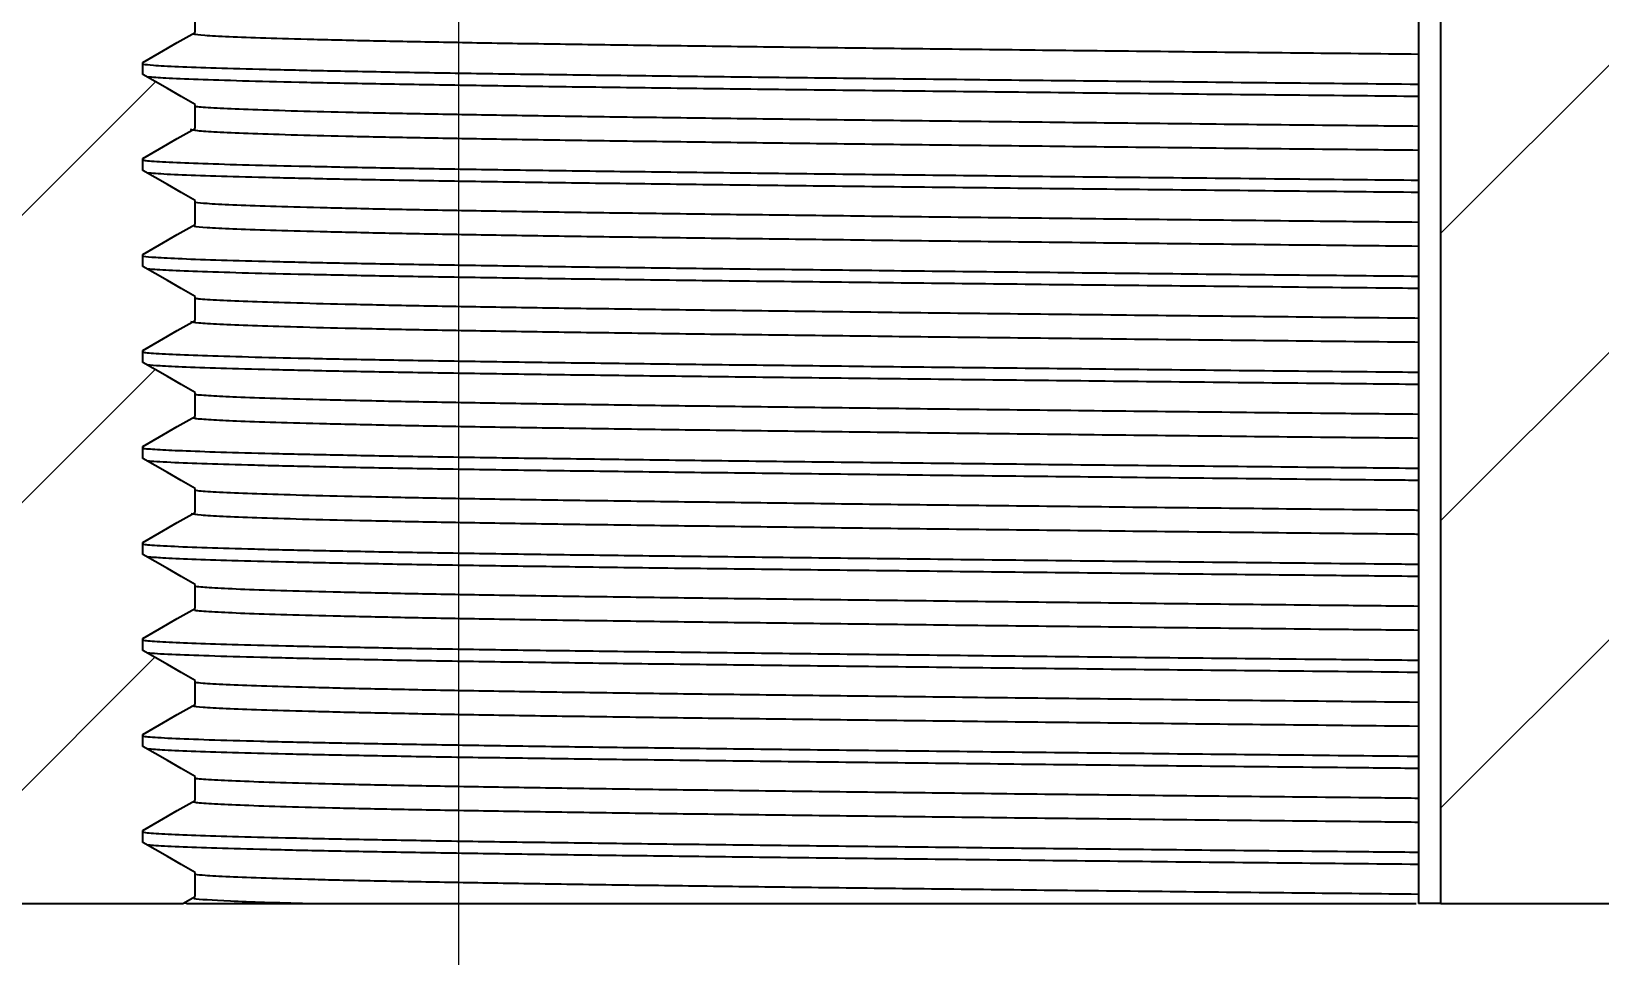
# Model space of a CAD drawing. Header units: millimetres. Extents: x 15 to 415, y 5 to 292.
# Drawn here: x 223.58 to 248.09, y 135.53 to 149.98 of the extents above; entities that cross this region are included whole.
import ezdxf

# ---------------------------------------------------------------- set-up
doc = ezdxf.new("R2010")
doc.units = ezdxf.units.MM
doc.styles.add('SLDTEXTSTYLE0', font='TXT', dxfattribs={"width": 0.75})
doc.dimstyles.new('SLDDIMSTYLE0', dxfattribs={"dimtxt": 3.5, "dimasz": 3.556, "dimexe": 0, "dimexo": 0.0625, "dimgap": 0.875, "dimtad": 1, "dimrnd": 1e-09, "dimzin": 12, "dimdsep": 46, "dimtxsty": 'SLDTEXTSTYLE0', "dimblk1": 'CLOSED', "dimblk2": 'CLOSED', "dimsah": 1, "dimcen": 0.09, "dimadec": 0, "dimazin": 3, "dimtfac": 1, "dimtmove": 0, "dimatfit": 0, "dimldrblk": 'CLOSED', "dimfxl": 0, "dimfrac": 2, "dimtolj": 1, "dimtzin": 12, "dimarcsym": 0})
doc.dimstyles.new('SLDDIMSTYLE2', dxfattribs={"dimtxt": 3.5, "dimasz": 3.556, "dimexe": 0, "dimexo": 0.0625, "dimgap": 0.875, "dimtad": 1, "dimrnd": 1e-09, "dimzin": 12, "dimdsep": 46, "dimtxsty": 'SLDTEXTSTYLE0', "dimblk1": 'CLOSED', "dimblk2": 'CLOSED', "dimsah": 1, "dimcen": 0.09, "dimadec": 0, "dimazin": 3, "dimtfac": 1, "dimtofl": 0, "dimtmove": 0, "dimatfit": 3, "dimldrblk": 'CLOSED', "dimfxl": 0, "dimfrac": 2, "dimtolj": 1, "dimtzin": 12, "dimarcsym": 0})

# ---------------------------------------------------------------- blocks, each defined once
blk = doc.blocks.new('_Closed')
at = {"color": 0, "linetype": 'ByBlock', "lineweight": -2}
for p, q in [((-1, 0.166667), (0, 0)), ((-1, 0.166667), (-1, -0.166667)), ((0, 0), (-1, -0.166667)), ((0, 0), (-1, 0))]:
    blk.add_line(p, q, dxfattribs=at)
blk = doc.blocks.new('_D_18')
at = {"color": 7, "linetype": 'Continuous', "lineweight": 18}
for p, q in [((225.115, 156.35), (207.128, 156.35)), ((208.128, 156.35), (208.128, 136.35)), ((244.257, 136.35), (207.128, 136.35))]:
    blk.add_line(p, q, dxfattribs=at)
at = {"color": 7, "linetype": 'Continuous', "lineweight": 18, "xscale": 3.556, "yscale": 3.556}
for p, rotation in [((208.128, 156.35, 16.291), 90.0000000000004), ((208.128, 136.35, 16.291), 270.0000000000004)]:
    blk.add_blockref('_Closed', p, dxfattribs=dict(at, rotation=rotation))
at = {"color": 7, "linetype": 'Continuous', "lineweight": 18, "insert": (203.616, 143.973), "char_height": 3.5, "attachment_point": 1, "rotation": 90, "style": 'SLDTEXTSTYLE0'}
blk.add_mtext('20', dxfattribs=at)
blk = doc.blocks.new('_D_20')
at = {"color": 7, "linetype": 'Continuous', "lineweight": 18}
for p, q in [((245.257, 135.35), (245.257, 129.257)), ((255.257, 135.35), (255.257, 129.257)), ((245.257, 130.257), (238.907, 130.257)), ((255.257, 130.257), (245.257, 130.257)), ((255.257, 130.257), (261.607, 130.257))]:
    blk.add_line(p, q, dxfattribs=at)
at = {"color": 7, "linetype": 'Continuous', "lineweight": 18, "xscale": 3.556, "yscale": 3.556}
blk.add_blockref('_Closed', (245.257, 130.257, 16.291), dxfattribs=at)
at = {"color": 7, "linetype": 'Continuous', "lineweight": 18, "xscale": 3.556, "yscale": 3.556, "rotation": 180.0000000000004}
blk.add_blockref('_Closed', (255.257, 130.257, 16.291), dxfattribs=at)
at = {"color": 7, "linetype": 'Continuous', "lineweight": 18, "char_height": 3.5, "attachment_point": 1, "style": 'SLDTEXTSTYLE0'}
for s, insert in [('%%c', (242.208, 134.768)), ('10', (247.486, 134.822))]:
    blk.add_mtext(s, dxfattribs=dict(at, insert=insert))
blk = doc.blocks.new('_D_21')
at = {"color": 7, "linetype": 'Continuous', "lineweight": 18}
for p, q in [((230.257, 163.85), (230.257, 118.971)), ((270.257, 163.85), (270.257, 118.971)), ((270.257, 119.971), (230.257, 119.971))]:
    blk.add_line(p, q, dxfattribs=at)
at = {"color": 7, "linetype": 'Continuous', "lineweight": 18, "xscale": 3.556, "yscale": 3.556, "rotation": 180.0000000000004}
blk.add_blockref('_Closed', (230.257, 119.971, 16.291), dxfattribs=at)
at = {"color": 7, "linetype": 'Continuous', "lineweight": 18, "xscale": 3.556, "yscale": 3.556}
blk.add_blockref('_Closed', (270.257, 119.971, 16.291), dxfattribs=at)
at = {"color": 7, "linetype": 'Continuous', "lineweight": 18, "char_height": 3.5, "attachment_point": 1, "style": 'SLDTEXTSTYLE0'}
for s, insert in [('%%c', (245.032, 124.482)), ('40', (250.31, 124.536))]:
    blk.add_mtext(s, dxfattribs=dict(at, insert=insert))
blk = doc.blocks.new('_D_23')
at = {"color": 7, "linetype": 'Continuous', "lineweight": 18}
for p, q in [((230.257, 163.85), (230.257, 112.971)), ((270.257, 163.85), (270.257, 112.971)), ((270.257, 113.971), (230.257, 113.971))]:
    blk.add_line(p, q, dxfattribs=at)
at = {"color": 7, "linetype": 'Continuous', "lineweight": 18, "xscale": 3.556, "yscale": 3.556, "rotation": 180.0000000000004}
blk.add_blockref('_Closed', (230.257, 113.971, 16.291), dxfattribs=at)
at = {"color": 7, "linetype": 'Continuous', "lineweight": 18, "xscale": 3.556, "yscale": 3.556}
blk.add_blockref('_Closed', (270.257, 113.971, 16.291), dxfattribs=at)
at = {"color": 7, "linetype": 'Continuous', "lineweight": 18, "char_height": 3.5, "attachment_point": 1, "style": 'SLDTEXTSTYLE0'}
for s, insert in [('%%c', (245.032, 118.482)), ('40', (250.31, 118.536))]:
    blk.add_mtext(s, dxfattribs=dict(at, insert=insert))
blk = doc.blocks.new('_D_25')
at = {"color": 7, "linetype": 'Continuous', "lineweight": 18}
for p, q in [((225.946, 135.35), (225.946, 104.89)), ((274.894, 135.35), (274.894, 104.89)), ((274.894, 105.89), (225.946, 105.89))]:
    blk.add_line(p, q, dxfattribs=at)
at = {"color": 7, "linetype": 'Continuous', "lineweight": 18, "xscale": 3.556, "yscale": 3.556, "rotation": 180.0000000000004}
blk.add_blockref('_Closed', (225.946, 105.89, 16.291), dxfattribs=at)
at = {"color": 7, "linetype": 'Continuous', "lineweight": 18, "xscale": 3.556, "yscale": 3.556}
blk.add_blockref('_Closed', (274.894, 105.89, 16.291), dxfattribs=at)
at = {"color": 7, "linetype": 'Continuous', "lineweight": 18, "insert": (244.438, 110.401), "char_height": 3.5, "attachment_point": 1, "style": 'SLDTEXTSTYLE0'}
blk.add_mtext('48,95', dxfattribs=at)

msp = doc.modelspace()

# ---------------------------------------------------------------- hatches: boundary and pattern name
at = {"linetype": 'Continuous', "lineweight": 18}
h = msp.add_hatch(dxfattribs=at)
h.set_pattern_fill('ANSI31', style=0)
edge = h.paths.add_edge_path(flags=0)
edge.add_line((226.139, 139.461), (226.139, 139.836))
edge.add_spline(control_points=[(226.139, 139.836), (226.067, 139.877), (225.995, 139.919), (225.923, 139.96), (225.851, 140.001), (225.779, 140.043), (225.707, 140.084), (225.579, 140.157), (225.452, 140.231), (225.325, 140.304)], knot_values=[0, 0, 0, 0, 0.000249, 0.000249, 0.000249, 0.000498, 0.000498, 0.000498, 0.000939, 0.000939, 0.000939, 0.000939], weights=[1, 1, 1, 1, 1, 1, 1, 1, 1, 1], degree=3, periodic=0)
edge.add_line((225.325, 140.304), (225.325, 140.492))
edge.add_spline(control_points=[(225.325, 140.492), (225.411, 140.541), (225.497, 140.591), (225.583, 140.641), (225.675, 140.694), (225.768, 140.747), (225.861, 140.801), (225.953, 140.854), (226.046, 140.907), (226.139, 140.961)], knot_values=[0, 0, 0, 0, 0.000298, 0.000298, 0.000298, 0.000619, 0.000619, 0.000619, 0.00094, 0.00094, 0.00094, 0.00094], weights=[1, 1, 1, 1, 1, 1, 1, 1, 1, 1], degree=3, periodic=0)
edge.add_line((226.139, 140.961), (226.139, 141.336))
edge.add_spline(control_points=[(226.139, 141.336), (226.067, 141.377), (225.995, 141.419), (225.923, 141.46), (225.851, 141.501), (225.779, 141.543), (225.707, 141.584), (225.579, 141.657), (225.452, 141.731), (225.325, 141.804)], knot_values=[0, 0, 0, 0, 0.000249, 0.000249, 0.000249, 0.000498, 0.000498, 0.000498, 0.000939, 0.000939, 0.000939, 0.000939], weights=[1, 1, 1, 1, 1, 1, 1, 1, 1, 1], degree=3, periodic=0)
edge.add_line((225.325, 141.804), (225.325, 141.992))
edge.add_spline(control_points=[(225.325, 141.992), (225.411, 142.041), (225.497, 142.091), (225.583, 142.141), (225.675, 142.194), (225.768, 142.247), (225.861, 142.301), (225.953, 142.354), (226.046, 142.407), (226.139, 142.461)], knot_values=[0, 0, 0, 0, 0.000298, 0.000298, 0.000298, 0.000619, 0.000619, 0.000619, 0.00094, 0.00094, 0.00094, 0.00094], weights=[1, 1, 1, 1, 1, 1, 1, 1, 1, 1], degree=3, periodic=0)
edge.add_line((226.139, 142.461), (226.139, 142.836))
edge.add_spline(control_points=[(226.139, 142.836), (226.067, 142.877), (225.995, 142.919), (225.923, 142.96), (225.851, 143.001), (225.779, 143.043), (225.707, 143.084), (225.579, 143.157), (225.452, 143.231), (225.325, 143.304)], knot_values=[0, 0, 0, 0, 0.000249, 0.000249, 0.000249, 0.000498, 0.000498, 0.000498, 0.000939, 0.000939, 0.000939, 0.000939], weights=[1, 1, 1, 1, 1, 1, 1, 1, 1, 1], degree=3, periodic=0)
edge.add_line((225.325, 143.304), (225.325, 143.492))
edge.add_spline(control_points=[(225.325, 143.492), (225.411, 143.541), (225.497, 143.591), (225.583, 143.641), (225.675, 143.694), (225.768, 143.747), (225.861, 143.801), (225.953, 143.854), (226.046, 143.907), (226.139, 143.961)], knot_values=[0, 0, 0, 0, 0.000298, 0.000298, 0.000298, 0.000619, 0.000619, 0.000619, 0.00094, 0.00094, 0.00094, 0.00094], weights=[1, 1, 1, 1, 1, 1, 1, 1, 1, 1], degree=3, periodic=0)
edge.add_line((226.139, 143.961), (226.139, 144.336))
edge.add_spline(control_points=[(226.139, 144.336), (226.067, 144.377), (225.995, 144.419), (225.923, 144.46), (225.851, 144.501), (225.779, 144.543), (225.707, 144.584), (225.579, 144.657), (225.452, 144.731), (225.325, 144.804)], knot_values=[0, 0, 0, 0, 0.000249, 0.000249, 0.000249, 0.000498, 0.000498, 0.000498, 0.000939, 0.000939, 0.000939, 0.000939], weights=[1, 1, 1, 1, 1, 1, 1, 1, 1, 1], degree=3, periodic=0)
edge.add_line((225.325, 144.804), (225.325, 144.992))
edge.add_spline(control_points=[(225.325, 144.992), (225.411, 145.041), (225.497, 145.091), (225.583, 145.141), (225.675, 145.194), (225.768, 145.247), (225.861, 145.301), (225.953, 145.354), (226.046, 145.407), (226.139, 145.461)], knot_values=[0, 0, 0, 0, 0.000298, 0.000298, 0.000298, 0.000619, 0.000619, 0.000619, 0.00094, 0.00094, 0.00094, 0.00094], weights=[1, 1, 1, 1, 1, 1, 1, 1, 1, 1], degree=3, periodic=0)
edge.add_line((226.139, 145.461), (226.139, 145.836))
edge.add_spline(control_points=[(226.139, 145.836), (226.067, 145.877), (225.995, 145.919), (225.923, 145.96), (225.851, 146.001), (225.779, 146.043), (225.707, 146.084), (225.579, 146.157), (225.452, 146.231), (225.325, 146.304)], knot_values=[0, 0, 0, 0, 0.000249, 0.000249, 0.000249, 0.000498, 0.000498, 0.000498, 0.000939, 0.000939, 0.000939, 0.000939], weights=[1, 1, 1, 1, 1, 1, 1, 1, 1, 1], degree=3, periodic=0)
edge.add_line((225.325, 146.304), (225.325, 146.492))
edge.add_spline(control_points=[(225.325, 146.492), (225.411, 146.541), (225.497, 146.591), (225.583, 146.641), (225.675, 146.694), (225.768, 146.747), (225.861, 146.801), (225.953, 146.854), (226.046, 146.907), (226.139, 146.961)], knot_values=[0, 0, 0, 0, 0.000298, 0.000298, 0.000298, 0.000619, 0.000619, 0.000619, 0.00094, 0.00094, 0.00094, 0.00094], weights=[1, 1, 1, 1, 1, 1, 1, 1, 1, 1], degree=3, periodic=0)
edge.add_line((226.139, 146.961), (226.139, 147.336))
edge.add_spline(control_points=[(226.139, 147.336), (226.067, 147.377), (225.995, 147.419), (225.923, 147.46), (225.851, 147.501), (225.779, 147.543), (225.707, 147.584), (225.579, 147.657), (225.452, 147.731), (225.325, 147.804)], knot_values=[0, 0, 0, 0, 0.000249, 0.000249, 0.000249, 0.000498, 0.000498, 0.000498, 0.000939, 0.000939, 0.000939, 0.000939], weights=[1, 1, 1, 1, 1, 1, 1, 1, 1, 1], degree=3, periodic=0)
edge.add_line((225.325, 147.804), (225.325, 147.992))
edge.add_spline(control_points=[(225.325, 147.992), (225.411, 148.041), (225.497, 148.091), (225.583, 148.141), (225.675, 148.194), (225.768, 148.247), (225.861, 148.301), (225.953, 148.354), (226.046, 148.407), (226.139, 148.461)], knot_values=[0, 0, 0, 0, 0.000298, 0.000298, 0.000298, 0.000619, 0.000619, 0.000619, 0.00094, 0.00094, 0.00094, 0.00094], weights=[1, 1, 1, 1, 1, 1, 1, 1, 1, 1], degree=3, periodic=0)
edge.add_line((226.139, 148.461), (226.139, 148.836))
edge.add_spline(control_points=[(226.139, 148.836), (226.067, 148.877), (225.995, 148.919), (225.923, 148.96), (225.851, 149.001), (225.779, 149.043), (225.707, 149.084), (225.579, 149.157), (225.452, 149.231), (225.325, 149.304)], knot_values=[0, 0, 0, 0, 0.000249, 0.000249, 0.000249, 0.000498, 0.000498, 0.000498, 0.000939, 0.000939, 0.000939, 0.000939], weights=[1, 1, 1, 1, 1, 1, 1, 1, 1, 1], degree=3, periodic=0)
edge.add_line((225.325, 149.304), (225.325, 149.492))
edge.add_spline(control_points=[(225.325, 149.492), (225.411, 149.541), (225.497, 149.591), (225.583, 149.641), (225.675, 149.694), (225.768, 149.747), (225.861, 149.801), (225.953, 149.854), (226.046, 149.907), (226.139, 149.961)], knot_values=[0, 0, 0, 0, 0.000298, 0.000298, 0.000298, 0.000619, 0.000619, 0.000619, 0.00094, 0.00094, 0.00094, 0.00094], weights=[1, 1, 1, 1, 1, 1, 1, 1, 1, 1], degree=3, periodic=0)
edge.add_line((226.139, 149.961), (226.139, 150.336))
edge.add_spline(control_points=[(226.139, 150.336), (226.067, 150.377), (225.995, 150.419), (225.923, 150.46), (225.851, 150.501), (225.779, 150.543), (225.707, 150.584), (225.579, 150.657), (225.452, 150.731), (225.325, 150.804)], knot_values=[0, 0, 0, 0, 0.000249, 0.000249, 0.000249, 0.000498, 0.000498, 0.000498, 0.000939, 0.000939, 0.000939, 0.000939], weights=[1, 1, 1, 1, 1, 1, 1, 1, 1, 1], degree=3, periodic=0)
edge.add_line((225.325, 150.804), (225.325, 150.992))
edge.add_spline(control_points=[(225.325, 150.992), (225.411, 151.041), (225.497, 151.091), (225.583, 151.141), (225.675, 151.194), (225.768, 151.247), (225.861, 151.301), (225.953, 151.354), (226.046, 151.407), (226.139, 151.461)], knot_values=[0, 0, 0, 0, 0.000298, 0.000298, 0.000298, 0.000619, 0.000619, 0.000619, 0.00094, 0.00094, 0.00094, 0.00094], weights=[1, 1, 1, 1, 1, 1, 1, 1, 1, 1], degree=3, periodic=0)
edge.add_line((226.139, 151.461), (226.139, 151.836))
edge.add_spline(control_points=[(226.139, 151.836), (226.067, 151.877), (225.995, 151.919), (225.923, 151.96), (225.851, 152.001), (225.779, 152.043), (225.707, 152.084), (225.579, 152.157), (225.452, 152.231), (225.325, 152.304)], knot_values=[0, 0, 0, 0, 0.000249, 0.000249, 0.000249, 0.000498, 0.000498, 0.000498, 0.000939, 0.000939, 0.000939, 0.000939], weights=[1, 1, 1, 1, 1, 1, 1, 1, 1, 1], degree=3, periodic=0)
edge.add_line((225.325, 152.304), (225.325, 152.492))
edge.add_spline(control_points=[(225.325, 152.492), (225.411, 152.541), (225.497, 152.591), (225.583, 152.641), (225.675, 152.694), (225.768, 152.747), (225.861, 152.801), (225.953, 152.854), (226.046, 152.907), (226.139, 152.961)], knot_values=[0, 0, 0, 0, 0.000298, 0.000298, 0.000298, 0.000619, 0.000619, 0.000619, 0.00094, 0.00094, 0.00094, 0.00094], weights=[1, 1, 1, 1, 1, 1, 1, 1, 1, 1], degree=3, periodic=0)
edge.add_line((226.139, 152.961), (226.139, 153.336))
edge.add_spline(control_points=[(226.139, 153.336), (226.067, 153.377), (225.995, 153.419), (225.923, 153.46), (225.851, 153.501), (225.779, 153.543), (225.707, 153.584), (225.579, 153.657), (225.452, 153.731), (225.325, 153.804)], knot_values=[0, 0, 0, 0, 0.000249, 0.000249, 0.000249, 0.000498, 0.000498, 0.000498, 0.000939, 0.000939, 0.000939, 0.000939], weights=[1, 1, 1, 1, 1, 1, 1, 1, 1, 1], degree=3, periodic=0)
edge.add_line((225.325, 153.804), (225.325, 153.992))
edge.add_spline(control_points=[(225.325, 153.992), (225.411, 154.041), (225.497, 154.091), (225.583, 154.141), (225.675, 154.194), (225.768, 154.247), (225.861, 154.301), (225.953, 154.354), (226.046, 154.407), (226.139, 154.461)], knot_values=[0, 0, 0, 0, 0.000298, 0.000298, 0.000298, 0.000619, 0.000619, 0.000619, 0.00094, 0.00094, 0.00094, 0.00094], weights=[1, 1, 1, 1, 1, 1, 1, 1, 1, 1], degree=3, periodic=0)
edge.add_line((226.139, 154.461), (226.139, 154.836))
edge.add_spline(control_points=[(226.139, 154.836), (226.067, 154.877), (225.995, 154.919), (225.923, 154.96), (225.851, 155.001), (225.779, 155.043), (225.707, 155.084), (225.579, 155.157), (225.452, 155.231), (225.325, 155.304)], knot_values=[0, 0, 0, 0, 0.000249, 0.000249, 0.000249, 0.000498, 0.000498, 0.000498, 0.000939, 0.000939, 0.000939, 0.000939], weights=[1, 1, 1, 1, 1, 1, 1, 1, 1, 1], degree=3, periodic=0)
edge.add_line((225.325, 155.304), (225.325, 155.492))
edge.add_spline(control_points=[(225.325, 155.492), (225.411, 155.541), (225.497, 155.591), (225.583, 155.641), (225.675, 155.694), (225.768, 155.747), (225.861, 155.801), (225.953, 155.854), (226.046, 155.907), (226.139, 155.961)], knot_values=[0, 0, 0, 0, 0.000298, 0.000298, 0.000298, 0.000619, 0.000619, 0.000619, 0.00094, 0.00094, 0.00094, 0.00094], weights=[1, 1, 1, 1, 1, 1, 1, 1, 1, 1], degree=3, periodic=0)
edge.add_line((226.139, 155.961), (226.139, 156.336))
edge.add_spline(control_points=[(226.139, 156.336), (226.131, 156.34), (226.123, 156.345), (226.115, 156.35)], knot_values=[0, 0, 0, 0, 0.000028, 0.000028, 0.000028, 0.000028], weights=[1, 1, 1, 1], degree=3, periodic=0)
edge.add_line((226.115, 156.35), (245.606, 156.35))
edge.add_line((245.606, 156.35), (245.606, 136.35))
edge.add_line((245.606, 136.35), (248.416, 136.35))
edge.add_line((248.416, 136.35), (248.416, 156.35))
edge.add_line((248.416, 156.35), (248.56, 156.35))
edge.add_line((248.56, 156.35), (248.56, 165.35))
edge.add_line((248.56, 165.35), (231.346, 165.35))
edge.add_line((231.346, 165.35), (231.346, 164.85))
edge.add_line((231.346, 164.85), (230.341, 164.85))
edge.add_line((230.341, 164.85), (230.341, 165.35))
edge.add_line((230.341, 165.35), (221.816, 165.35))
edge.add_spline(control_points=[(221.816, 165.35), (221.782, 165.35), (221.747, 165.346), (221.713, 165.339), (221.659, 165.328), (221.605, 165.306), (221.557, 165.278), (221.509, 165.249), (221.465, 165.211), (221.43, 165.168), (221.394, 165.125), (221.366, 165.075), (221.346, 165.023), (221.327, 164.97), (221.316, 164.914), (221.315, 164.858), (221.315, 164.855), (221.315, 164.852), (221.315, 164.85)], knot_values=[0.000681, 0.000681, 0.000681, 0.000681, 0.000785, 0.000785, 0.000785, 0.000954, 0.000954, 0.000954, 0.001124, 0.001124, 0.001124, 0.001293, 0.001293, 0.001293, 0.001462, 0.001462, 0.001462, 0.00147, 0.00147, 0.00147, 0.00147], weights=[1, 1, 1, 1, 1, 1, 1, 1, 1, 1, 1, 1, 1, 1, 1, 1, 1, 1, 1], degree=3, periodic=0)
edge.add_line((221.315, 164.85), (221.315, 161.35))
edge.add_line((221.315, 161.35), (220.313, 161.35))
edge.add_spline(control_points=[(220.313, 161.35), (220.266, 161.303), (220.219, 161.256), (220.173, 161.209)], knot_values=[0.034669, 0.034669, 0.034669, 0.034669, 0.034868, 0.034868, 0.034868, 0.034868], weights=[1, 1, 1, 1], degree=3, periodic=0)
edge.add_line((220.173, 161.209), (220.173, 136.35))
edge.add_line((220.173, 136.35), (225.946, 136.35))
edge.add_spline(control_points=[(225.946, 136.35), (226.01, 136.387), (226.074, 136.424), (226.139, 136.461)], knot_values=[0.000717, 0.000717, 0.000717, 0.000717, 0.00094, 0.00094, 0.00094, 0.00094], weights=[1, 1, 1, 1], degree=3, periodic=0)
edge.add_line((226.139, 136.461), (226.139, 136.836))
edge.add_spline(control_points=[(226.139, 136.836), (226.067, 136.877), (225.995, 136.919), (225.923, 136.96), (225.851, 137.001), (225.779, 137.043), (225.707, 137.084), (225.579, 137.157), (225.452, 137.231), (225.325, 137.304)], knot_values=[0, 0, 0, 0, 0.000249, 0.000249, 0.000249, 0.000498, 0.000498, 0.000498, 0.000939, 0.000939, 0.000939, 0.000939], weights=[1, 1, 1, 1, 1, 1, 1, 1, 1, 1], degree=3, periodic=0)
edge.add_line((225.325, 137.304), (225.325, 137.492))
edge.add_spline(control_points=[(225.325, 137.492), (225.411, 137.541), (225.497, 137.591), (225.583, 137.641), (225.675, 137.694), (225.768, 137.747), (225.861, 137.801), (225.953, 137.854), (226.046, 137.907), (226.139, 137.961)], knot_values=[0, 0, 0, 0, 0.000298, 0.000298, 0.000298, 0.000619, 0.000619, 0.000619, 0.00094, 0.00094, 0.00094, 0.00094], weights=[1, 1, 1, 1, 1, 1, 1, 1, 1, 1], degree=3, periodic=0)
edge.add_line((226.139, 137.961), (226.139, 138.336))
edge.add_spline(control_points=[(226.139, 138.336), (226.067, 138.377), (225.995, 138.419), (225.923, 138.46), (225.851, 138.501), (225.779, 138.543), (225.707, 138.584), (225.579, 138.657), (225.452, 138.731), (225.325, 138.804)], knot_values=[0, 0, 0, 0, 0.000249, 0.000249, 0.000249, 0.000498, 0.000498, 0.000498, 0.000939, 0.000939, 0.000939, 0.000939], weights=[1, 1, 1, 1, 1, 1, 1, 1, 1, 1], degree=3, periodic=0)
edge.add_line((225.325, 138.804), (225.325, 138.992))
edge.add_spline(control_points=[(225.325, 138.992), (225.411, 139.041), (225.497, 139.091), (225.583, 139.141), (225.675, 139.194), (225.768, 139.247), (225.861, 139.301), (225.953, 139.354), (226.046, 139.407), (226.139, 139.461)], knot_values=[0, 0, 0, 0, 0.000298, 0.000298, 0.000298, 0.000619, 0.000619, 0.000619, 0.00094, 0.00094, 0.00094, 0.00094], weights=[1, 1, 1, 1, 1, 1, 1, 1, 1, 1], degree=3, periodic=0)

# ---------------------------------------------------------------- linework, layer by layer
at = {"color": 7, "linetype": 'Continuous', "lineweight": 25}
for p, q in [((245.257, 156.35), (245.257, 136.35)), ((245.606, 136.35), (245.606, 156.35)), ((226.139, 149.961), (226.139, 150.336)), ((225.325, 149.304), (225.325, 149.492)), ((226.139, 148.461), (226.139, 148.836)), ((225.325, 147.804), (225.325, 147.992)), ((226.139, 146.961), (226.139, 147.336)), ((225.325, 146.304), (225.325, 146.492)), ((226.139, 145.461), (226.139, 145.836)), ((225.325, 144.804), (225.325, 144.992)), ((226.139, 143.961), (226.139, 144.336)), ((225.325, 143.304), (225.325, 143.492)), ((226.139, 142.461), (226.139, 142.836)), ((225.325, 141.804), (225.325, 141.992)), ((226.139, 140.961), (226.139, 141.336)), ((225.325, 140.304), (225.325, 140.492)), ((226.139, 139.461), (226.139, 139.836)), ((225.325, 138.804), (225.325, 138.992)), ((226.139, 137.961), (226.139, 138.336)), ((225.325, 137.304), (225.325, 137.492)), ((226.139, 136.461), (226.139, 136.836)), ((220.173, 136.35), (225.946, 136.35)), ((225.946, 136.35), (226.139, 136.461)), ((245.606, 136.35), (245.257, 136.35)), ((245.606, 136.35), (248.416, 136.35))]:
    msp.add_line(p, q, dxfattribs=at)
at = {"color": 7, "linetype": 'Continuous', "lineweight": 25, "flags": 128}
for points in [[(225.325, 149.492), (225.583, 149.641), (225.861, 149.801), (226.139, 149.961)], [(226.139, 148.836), (225.923, 148.96), (225.707, 149.084), (225.325, 149.304)], [(225.325, 147.992), (225.583, 148.141), (225.861, 148.301), (226.139, 148.461)], [(226.139, 147.336), (225.923, 147.46), (225.707, 147.584), (225.325, 147.804)], [(225.325, 146.492), (225.583, 146.641), (225.861, 146.801), (226.139, 146.961)], [(226.139, 145.836), (225.923, 145.96), (225.707, 146.084), (225.325, 146.304)], [(225.325, 144.992), (225.583, 145.141), (225.861, 145.301), (226.139, 145.461)], [(226.139, 144.336), (225.923, 144.46), (225.707, 144.584), (225.325, 144.804)], [(225.325, 143.492), (225.583, 143.641), (225.861, 143.801), (226.139, 143.961)], [(226.139, 142.836), (225.923, 142.96), (225.707, 143.084), (225.325, 143.304)], [(225.325, 141.992), (225.583, 142.141), (225.861, 142.301), (226.139, 142.461)], [(226.139, 141.336), (225.923, 141.46), (225.707, 141.584), (225.325, 141.804)], [(225.325, 140.492), (225.583, 140.641), (225.861, 140.801), (226.139, 140.961)], [(226.139, 139.836), (225.923, 139.96), (225.707, 140.084), (225.325, 140.304)], [(225.325, 138.992), (225.583, 139.141), (225.861, 139.301), (226.139, 139.461)], [(226.139, 138.336), (225.923, 138.46), (225.707, 138.584), (225.325, 138.804)], [(225.325, 137.492), (225.583, 137.641), (225.861, 137.801), (226.139, 137.961)], [(226.139, 136.836), (225.923, 136.96), (225.707, 137.084), (225.325, 137.304)]]:
    msp.add_lwpolyline(points, dxfattribs=at)
at = {"color": 7, "linetype": 'Continuous', "lineweight": 25}
for points, knots in [([(245.257, 149.617), (244.629, 149.624), (243.302, 149.637), (241.337, 149.658), (239.371, 149.68), (237.499, 149.702), (235.739, 149.723), (234.107, 149.743), (232.605, 149.763), (231.232, 149.783), (229.991, 149.804), (228.897, 149.826), (227.968, 149.847), (227.214, 149.869), (226.647, 149.891), (226.255, 149.912), (226.15, 149.925), (226.098, 149.932)], [0, 0, 0, 0, 0.060821, 0.128581, 0.196388, 0.263974, 0.331077, 0.397443, 0.462984, 0.529102, 0.596024, 0.663501, 0.731274, 0.799074, 0.866635, 0.933694, 1, 1, 1, 1]), ([(245.257, 149.147), (244.552, 149.154), (243.123, 149.168), (241.037, 149.19), (239.006, 149.211), (237.071, 149.233), (235.251, 149.254), (233.565, 149.275), (232.013, 149.294), (230.593, 149.314), (229.31, 149.335), (228.18, 149.357), (227.22, 149.379), (226.44, 149.4), (225.856, 149.422), (225.47, 149.442), (225.369, 149.454), (225.325, 149.46)], [0, 0, 0, 0, 0.066559, 0.134802, 0.203091, 0.271158, 0.338737, 0.405575, 0.471582, 0.538171, 0.605568, 0.673525, 0.74178, 0.810062, 0.878103, 0.945639, 1, 1, 1, 1]), ([(245.257, 148.959), (244.952, 148.962), (243.919, 148.972), (242.202, 148.99), (240.126, 149.012), (238.136, 149.034), (236.249, 149.055), (234.487, 149.076), (232.861, 149.096), (231.367, 149.116), (230.007, 149.136), (228.79, 149.157), (227.733, 149.179), (226.851, 149.201), (226.159, 149.223), (225.654, 149.244), (225.479, 149.257), (225.395, 149.263)], [0, 0, 0, 0, 0.029395, 0.099534, 0.169877, 0.240144, 0.31006, 0.379357, 0.44778, 0.51584, 0.584823, 0.654527, 0.724689, 0.795035, 0.865287, 0.935169, 1, 1, 1, 1]), ([(245.257, 148.492), (245.016, 148.495), (244.072, 148.504), (242.464, 148.521), (240.455, 148.543), (238.529, 148.565), (236.704, 148.586), (234.999, 148.607), (233.426, 148.627), (231.981, 148.647), (230.665, 148.667), (229.487, 148.689), (228.464, 148.71), (227.612, 148.732), (226.937, 148.754), (226.46, 148.775), (226.193, 148.792), (226.151, 148.801), (226.139, 148.804)], [0, 0, 0, 0, 0.023378, 0.091727, 0.160274, 0.228748, 0.296879, 0.364407, 0.431085, 0.497407, 0.56463, 0.632555, 0.700926, 0.769477, 0.837936, 0.906034, 0.973511, 1, 1, 1, 1]), ([(245.257, 148.117), (245.016, 148.12), (244.072, 148.129), (242.464, 148.146), (240.455, 148.168), (238.529, 148.19), (236.704, 148.211), (234.999, 148.232), (233.426, 148.252), (231.981, 148.272), (230.665, 148.292), (229.487, 148.314), (228.464, 148.335), (227.612, 148.357), (226.938, 148.379), (226.455, 148.4), (226.145, 148.421), (226.095, 148.434), (226.07, 148.441)], [0, 0, 0, 0, 0.022471, 0.088169, 0.154058, 0.219876, 0.285365, 0.350274, 0.414365, 0.478115, 0.542731, 0.608022, 0.673741, 0.739633, 0.805437, 0.870894, 0.935754, 1, 1, 1, 1]), ([(245.257, 147.647), (244.952, 147.65), (243.919, 147.66), (242.202, 147.678), (240.126, 147.699), (238.136, 147.721), (236.249, 147.742), (234.487, 147.763), (232.861, 147.783), (231.367, 147.803), (230.007, 147.824), (228.79, 147.845), (227.733, 147.867), (226.852, 147.888), (226.154, 147.91), (225.66, 147.931), (225.383, 147.948), (225.338, 147.958), (225.325, 147.961)], [0, 0, 0, 0, 0.02843, 0.096265, 0.164297, 0.232256, 0.299875, 0.366896, 0.433072, 0.498896, 0.565613, 0.633028, 0.700885, 0.76892, 0.836864, 0.904451, 0.97142, 1, 1, 1, 1]), ([(245.257, 147.459), (244.633, 147.466), (243.285, 147.479), (241.274, 147.5), (239.233, 147.521), (237.285, 147.543), (235.452, 147.564), (233.751, 147.585), (232.183, 147.604), (230.748, 147.625), (229.449, 147.645), (228.301, 147.667), (227.32, 147.689), (226.519, 147.71), (225.914, 147.732), (225.542, 147.75), (225.432, 147.761), (225.393, 147.764)], [0, 0, 0, 0, 0.060272, 0.130275, 0.200358, 0.270244, 0.33966, 0.408344, 0.476123, 0.544342, 0.61342, 0.683101, 0.753118, 0.823197, 0.893058, 0.962432, 1, 1, 1, 1]), ([(245.257, 146.992), (244.708, 146.998), (243.459, 147.011), (241.566, 147.031), (239.591, 147.053), (237.707, 147.074), (235.933, 147.096), (234.287, 147.116), (232.77, 147.136), (231.382, 147.156), (230.125, 147.177), (229.014, 147.198), (228.065, 147.22), (227.29, 147.242), (226.703, 147.263), (226.313, 147.283), (226.193, 147.296), (226.139, 147.301)], [0, 0, 0, 0, 0.054119, 0.123201, 0.192361, 0.261327, 0.32983, 0.397611, 0.464497, 0.531819, 0.599988, 0.668752, 0.737848, 0.807004, 0.875947, 0.944407, 1, 1, 1, 1]), ([(245.257, 146.617), (244.708, 146.623), (243.459, 146.636), (241.566, 146.656), (239.591, 146.678), (237.707, 146.699), (235.933, 146.721), (234.287, 146.741), (232.77, 146.761), (231.382, 146.781), (230.125, 146.802), (229.014, 146.823), (228.065, 146.845), (227.292, 146.867), (226.697, 146.888), (226.327, 146.908), (226.149, 146.922), (226.128, 146.928), (226.127, 146.928)], [0, 0, 0, 0, 0.05379, 0.122453, 0.191193, 0.259741, 0.327827, 0.395197, 0.461677, 0.52859, 0.596345, 0.664691, 0.733368, 0.802104, 0.870628, 0.938673, 0.996258, 1, 1, 1, 1]), ([(245.257, 146.147), (244.633, 146.153), (243.285, 146.166), (241.274, 146.187), (239.233, 146.209), (237.285, 146.231), (235.452, 146.252), (233.751, 146.272), (232.183, 146.292), (230.748, 146.312), (229.449, 146.333), (228.301, 146.354), (227.32, 146.376), (226.519, 146.398), (225.912, 146.42), (225.508, 146.44), (225.382, 146.452), (225.325, 146.458)], [0, 0, 0, 0, 0.059097, 0.127735, 0.196451, 0.264974, 0.333037, 0.400382, 0.466839, 0.533728, 0.601459, 0.669781, 0.738433, 0.807145, 0.875644, 0.943665, 1, 1, 1, 1]), ([(245.257, 145.959), (245.034, 145.962), (244.083, 145.971), (242.442, 145.988), (240.359, 146.009), (238.357, 146.031), (236.458, 146.053), (234.681, 146.073), (233.039, 146.094), (231.531, 146.113), (230.155, 146.134), (228.921, 146.155), (227.845, 146.177), (226.942, 146.198), (226.228, 146.22), (225.688, 146.242), (225.494, 146.256), (225.396, 146.263)], [0, 0, 0, 0, 0.021494, 0.091717, 0.162175, 0.232589, 0.302683, 0.372187, 0.440844, 0.508966, 0.577973, 0.647732, 0.71798, 0.788444, 0.858846, 0.928907, 1, 1, 1, 1]), ([(245.257, 145.492), (245.096, 145.494), (244.23, 145.503), (242.697, 145.519), (240.68, 145.541), (238.744, 145.562), (236.906, 145.584), (235.187, 145.605), (233.599, 145.625), (232.139, 145.645), (230.808, 145.665), (229.614, 145.686), (228.572, 145.708), (227.7, 145.73), (227.004, 145.751), (226.498, 145.773), (226.205, 145.791), (226.155, 145.801), (226.139, 145.804)], [0, 0, 0, 0, 0.015629, 0.083844, 0.152287, 0.220688, 0.288778, 0.356294, 0.422988, 0.489162, 0.556196, 0.62396, 0.6922, 0.760649, 0.829037, 0.897096, 0.967262, 1, 1, 1, 1]), ([(245.257, 145.117), (245.096, 145.119), (244.23, 145.128), (242.697, 145.144), (240.68, 145.166), (238.744, 145.187), (236.906, 145.209), (235.187, 145.23), (233.599, 145.25), (232.139, 145.27), (230.808, 145.29), (229.613, 145.311), (228.572, 145.333), (227.7, 145.355), (227.006, 145.376), (226.494, 145.398), (226.158, 145.42), (226.1, 145.433), (226.071, 145.44)], [0, 0, 0, 0, 0.015078, 0.08089, 0.146923, 0.212915, 0.278606, 0.343744, 0.408089, 0.471932, 0.536604, 0.601982, 0.667817, 0.733855, 0.799835, 0.865496, 0.933191, 1, 1, 1, 1]), ([(245.257, 144.647), (245.034, 144.649), (244.083, 144.658), (242.442, 144.675), (240.359, 144.697), (238.357, 144.719), (236.458, 144.74), (234.681, 144.761), (233.039, 144.781), (231.531, 144.801), (230.155, 144.821), (228.921, 144.842), (227.845, 144.864), (226.943, 144.886), (226.224, 144.908), (225.702, 144.929), (225.396, 144.947), (225.343, 144.958), (225.325, 144.961)], [0, 0, 0, 0, 0.020725, 0.088438, 0.156378, 0.224276, 0.291864, 0.358884, 0.425086, 0.490773, 0.557314, 0.62458, 0.692317, 0.760262, 0.828147, 0.895704, 0.964724, 1, 1, 1, 1]), ([(245.257, 144.459), (244.715, 144.465), (243.448, 144.477), (241.511, 144.497), (239.461, 144.519), (237.502, 144.541), (235.654, 144.562), (233.937, 144.583), (232.355, 144.602), (230.905, 144.622), (229.59, 144.643), (228.423, 144.664), (227.423, 144.686), (226.601, 144.708), (225.991, 144.729), (225.583, 144.748), (225.452, 144.759), (225.394, 144.764)], [0, 0, 0, 0, 0.052332, 0.122388, 0.192556, 0.262559, 0.332121, 0.400981, 0.468911, 0.537096, 0.606167, 0.675873, 0.745946, 0.816112, 0.886092, 0.949548, 1, 1, 1, 1]), ([(245.257, 143.992), (244.787, 143.997), (243.616, 144.009), (241.795, 144.028), (239.811, 144.05), (237.916, 144.072), (236.129, 144.093), (234.467, 144.114), (232.936, 144.134), (231.533, 144.154), (230.261, 144.174), (229.132, 144.196), (228.164, 144.217), (227.371, 144.239), (226.772, 144.26), (226.374, 144.28), (226.171, 144.294), (226.143, 144.301), (226.139, 144.302)], [0, 0, 0, 0, 0.046083, 0.114911, 0.183848, 0.252622, 0.320964, 0.388615, 0.455353, 0.522341, 0.5902, 0.658683, 0.727527, 0.796461, 0.865214, 0.92804, 0.990285, 1, 1, 1, 1]), ([(245.257, 143.617), (244.787, 143.622), (243.616, 143.634), (241.795, 143.653), (239.811, 143.675), (237.916, 143.697), (236.129, 143.718), (234.467, 143.739), (232.936, 143.759), (231.533, 143.779), (230.261, 143.799), (229.132, 143.821), (228.164, 143.842), (227.37, 143.864), (226.772, 143.885), (226.372, 143.905), (226.16, 143.92), (226.13, 143.929), (226.122, 143.931)], [0, 0, 0, 0, 0.045517, 0.113498, 0.181588, 0.249517, 0.317019, 0.383838, 0.449756, 0.515921, 0.582946, 0.650587, 0.718584, 0.786671, 0.854579, 0.916633, 0.978113, 1, 1, 1, 1]), ([(245.257, 143.147), (244.715, 143.152), (243.448, 143.165), (241.511, 143.185), (239.461, 143.206), (237.502, 143.228), (235.654, 143.249), (233.937, 143.27), (232.355, 143.29), (230.905, 143.31), (229.59, 143.331), (228.423, 143.352), (227.423, 143.374), (226.602, 143.396), (225.985, 143.417), (225.574, 143.436), (225.362, 143.451), (225.33, 143.458), (225.325, 143.46)], [0, 0, 0, 0, 0.050953, 0.119164, 0.187484, 0.255642, 0.323373, 0.390418, 0.456559, 0.522947, 0.590199, 0.658069, 0.726296, 0.794614, 0.862751, 0.924535, 0.985753, 1, 1, 1, 1]), ([(245.257, 142.959), (245.116, 142.961), (244.247, 142.969), (242.684, 142.985), (240.592, 143.007), (238.581, 143.029), (236.668, 143.05), (234.877, 143.071), (233.22, 143.091), (231.696, 143.111), (230.305, 143.131), (229.054, 143.152), (227.958, 143.174), (227.037, 143.196), (226.281, 143.218), (225.74, 143.24), (225.447, 143.255), (225.398, 143.263), (225.395, 143.263)], [0, 0, 0, 0, 0.013535, 0.083587, 0.153905, 0.224212, 0.29423, 0.363688, 0.43233, 0.500297, 0.569079, 0.638639, 0.708718, 0.779045, 0.84934, 0.922921, 0.995849, 1, 1, 1, 1]), ([(245.257, 142.492), (245.175, 142.493), (244.388, 142.501), (242.93, 142.516), (240.906, 142.538), (238.96, 142.56), (237.11, 142.581), (235.376, 142.602), (233.773, 142.623), (232.299, 142.642), (230.953, 142.663), (229.742, 142.684), (228.683, 142.705), (227.791, 142.727), (227.075, 142.749), (226.552, 142.77), (226.233, 142.789), (226.165, 142.8), (226.139, 142.804)], [0, 0, 0, 0, 0.007943, 0.076218, 0.144753, 0.213276, 0.281518, 0.349214, 0.416115, 0.482358, 0.549395, 0.617191, 0.685492, 0.754035, 0.822547, 0.890759, 0.958408, 1, 1, 1, 1]), ([(245.257, 142.117), (245.175, 142.118), (244.388, 142.126), (242.93, 142.141), (240.906, 142.163), (238.96, 142.185), (237.11, 142.206), (235.376, 142.227), (233.773, 142.248), (232.299, 142.267), (230.953, 142.288), (229.742, 142.309), (228.683, 142.33), (227.791, 142.352), (227.075, 142.374), (226.549, 142.395), (226.197, 142.416), (226.119, 142.43), (226.08, 142.437)], [0, 0, 0, 0, 0.007748, 0.074342, 0.141188, 0.208024, 0.274586, 0.340616, 0.405869, 0.470481, 0.535867, 0.601994, 0.668614, 0.735468, 0.802294, 0.868826, 0.93481, 1, 1, 1, 1]), ([(245.257, 141.647), (245.116, 141.648), (244.247, 141.657), (242.684, 141.673), (240.592, 141.694), (238.581, 141.716), (236.668, 141.738), (234.877, 141.759), (233.22, 141.779), (231.696, 141.798), (230.305, 141.819), (229.054, 141.84), (227.959, 141.862), (227.037, 141.883), (226.284, 141.906), (225.731, 141.928), (225.403, 141.947), (225.345, 141.957), (225.325, 141.961)], [0, 0, 0, 0, 0.013069, 0.08071, 0.148607, 0.216494, 0.284101, 0.351169, 0.417448, 0.483076, 0.549489, 0.616655, 0.684322, 0.752228, 0.820103, 0.891152, 0.961569, 1, 1, 1, 1]), ([(245.257, 141.459), (244.797, 141.464), (243.611, 141.476), (241.749, 141.495), (239.69, 141.517), (237.72, 141.538), (235.859, 141.56), (234.126, 141.58), (232.528, 141.6), (231.063, 141.62), (229.732, 141.641), (228.548, 141.662), (227.528, 141.684), (226.698, 141.705), (226.064, 141.726), (225.617, 141.746), (225.465, 141.758), (225.395, 141.764)], [0, 0, 0, 0, 0.044401, 0.114513, 0.184769, 0.25489, 0.324602, 0.393639, 0.461752, 0.529904, 0.598971, 0.668703, 0.738834, 0.80909, 0.875881, 0.942295, 1, 1, 1, 1]), ([(245.257, 140.992), (244.866, 140.996), (243.773, 141.007), (242.026, 141.026), (240.033, 141.048), (238.127, 141.069), (236.326, 141.091), (234.65, 141.111), (233.104, 141.131), (231.686, 141.151), (230.399, 141.172), (229.253, 141.193), (228.266, 141.215), (227.451, 141.237), (226.821, 141.258), (226.364, 141.28), (226.217, 141.294), (226.144, 141.3)], [0, 0, 0, 0, 0.038503, 0.107755, 0.177148, 0.246409, 0.315265, 0.383455, 0.450732, 0.518048, 0.586267, 0.655144, 0.724414, 0.793807, 0.863048, 0.931866, 1, 1, 1, 1]), ([(245.257, 140.617), (244.866, 140.621), (243.773, 140.632), (242.026, 140.651), (240.033, 140.673), (238.127, 140.694), (236.326, 140.716), (234.65, 140.736), (233.104, 140.756), (231.686, 140.776), (230.399, 140.797), (229.253, 140.818), (228.266, 140.84), (227.452, 140.862), (226.815, 140.883), (226.383, 140.905), (226.16, 140.92), (226.135, 140.927), (226.132, 140.928)], [0, 0, 0, 0, 0.038101, 0.10663, 0.175299, 0.243836, 0.311974, 0.379452, 0.446026, 0.512639, 0.580147, 0.648304, 0.716851, 0.78552, 0.854038, 0.922137, 0.98956, 1, 1, 1, 1]), ([(245.257, 140.147), (244.797, 140.151), (243.611, 140.163), (241.749, 140.182), (239.69, 140.204), (237.72, 140.226), (235.859, 140.247), (234.126, 140.268), (232.528, 140.288), (231.063, 140.307), (229.732, 140.328), (228.548, 140.35), (227.528, 140.371), (226.7, 140.393), (226.059, 140.414), (225.616, 140.434), (225.372, 140.45), (225.334, 140.458), (225.325, 140.46)], [0, 0, 0, 0, 0.043069, 0.111078, 0.179226, 0.247243, 0.314863, 0.381829, 0.447899, 0.514007, 0.581002, 0.648642, 0.716669, 0.784817, 0.849604, 0.914026, 0.97786, 1, 1, 1, 1]), ([(245.257, 139.959), (245.198, 139.96), (244.411, 139.968), (242.926, 139.983), (240.827, 140.004), (238.805, 140.026), (236.88, 140.048), (235.074, 140.069), (233.402, 140.089), (231.863, 140.109), (230.457, 140.129), (229.189, 140.15), (228.075, 140.172), (227.113, 140.194), (226.322, 140.217), (225.755, 140.239), (225.451, 140.255), (225.399, 140.263), (225.394, 140.264)], [0, 0, 0, 0, 0.005626, 0.075525, 0.145722, 0.215938, 0.285898, 0.35533, 0.423974, 0.491835, 0.560409, 0.62979, 0.699719, 0.769926, 0.84462, 0.918981, 0.992686, 1, 1, 1, 1]), ([(245.257, 139.492), (245.254, 139.492), (244.547, 139.499), (243.164, 139.514), (241.133, 139.536), (239.177, 139.557), (237.315, 139.579), (235.567, 139.6), (233.949, 139.62), (232.46, 139.64), (231.1, 139.66), (229.873, 139.681), (228.795, 139.703), (227.884, 139.725), (227.147, 139.746), (226.602, 139.768), (226.256, 139.787), (226.173, 139.799), (226.139, 139.803)], [0, 0, 0, 0, 0.000252, 0.068572, 0.137181, 0.205811, 0.27419, 0.342052, 0.409145, 0.475472, 0.542496, 0.610309, 0.678657, 0.747277, 0.815898, 0.884249, 0.952066, 1, 1, 1, 1]), ([(245.257, 139.117), (245.254, 139.117), (244.547, 139.124), (243.164, 139.139), (241.133, 139.161), (239.177, 139.182), (237.315, 139.204), (235.567, 139.225), (233.949, 139.245), (232.46, 139.265), (231.1, 139.285), (229.873, 139.306), (228.795, 139.328), (227.883, 139.35), (227.147, 139.371), (226.6, 139.393), (226.227, 139.414), (226.134, 139.428), (226.089, 139.434)], [0, 0, 0, 0, 0.000247, 0.067287, 0.134611, 0.201955, 0.269052, 0.335643, 0.401478, 0.466563, 0.532331, 0.598873, 0.66594, 0.733275, 0.80061, 0.86768, 0.934226, 1, 1, 1, 1]), ([(245.257, 138.647), (245.198, 138.647), (244.411, 138.655), (242.926, 138.67), (240.827, 138.692), (238.805, 138.714), (236.88, 138.735), (235.074, 138.756), (233.402, 138.777), (231.863, 138.796), (230.457, 138.817), (229.188, 138.838), (228.075, 138.859), (227.113, 138.881), (226.324, 138.904), (225.747, 138.927), (225.407, 138.946), (225.346, 138.957), (225.325, 138.961)], [0, 0, 0, 0, 0.005439, 0.073018, 0.140884, 0.208769, 0.276406, 0.343533, 0.409898, 0.475506, 0.541803, 0.60888, 0.676488, 0.744364, 0.816578, 0.888471, 0.959728, 1, 1, 1, 1]), ([(245.257, 138.459), (244.879, 138.463), (243.774, 138.474), (241.988, 138.492), (239.92, 138.514), (237.939, 138.536), (236.064, 138.557), (234.316, 138.578), (232.703, 138.598), (231.223, 138.618), (229.877, 138.638), (228.675, 138.66), (227.643, 138.681), (226.789, 138.703), (226.124, 138.724), (225.642, 138.744), (225.475, 138.757), (225.395, 138.764)], [0, 0, 0, 0, 0.036466, 0.106613, 0.176935, 0.247154, 0.316995, 0.386189, 0.454486, 0.522596, 0.591639, 0.661377, 0.731545, 0.80043, 0.869203, 0.937605, 1, 1, 1, 1]), ([(245.257, 137.992), (244.946, 137.995), (243.931, 138.006), (242.257, 138.023), (240.256, 138.045), (238.339, 138.067), (236.525, 138.088), (234.834, 138.109), (233.274, 138.129), (231.841, 138.149), (230.539, 138.17), (229.376, 138.191), (228.37, 138.212), (227.536, 138.234), (226.879, 138.256), (226.422, 138.277), (226.181, 138.293), (226.146, 138.301), (226.139, 138.303)], [0, 0, 0, 0, 0.030358, 0.098936, 0.167685, 0.236333, 0.304611, 0.372258, 0.439027, 0.505613, 0.573111, 0.641289, 0.709887, 0.778638, 0.847269, 0.915511, 0.983105, 1, 1, 1, 1]), ([(245.257, 137.617), (244.946, 137.62), (243.931, 137.631), (242.257, 137.648), (240.256, 137.67), (238.339, 137.692), (236.525, 137.713), (234.834, 137.734), (233.274, 137.754), (231.841, 137.774), (230.539, 137.795), (229.376, 137.816), (228.37, 137.837), (227.536, 137.859), (226.879, 137.881), (226.42, 137.902), (226.17, 137.919), (226.133, 137.929), (226.122, 137.931)], [0, 0, 0, 0, 0.030028, 0.097858, 0.165857, 0.233757, 0.301291, 0.3682, 0.434242, 0.500102, 0.566865, 0.634299, 0.70215, 0.770151, 0.838035, 0.905533, 0.97239, 1, 1, 1, 1]), ([(245.257, 137.147), (244.879, 137.151), (243.774, 137.161), (241.988, 137.18), (239.92, 137.202), (237.939, 137.223), (236.064, 137.245), (234.316, 137.265), (232.703, 137.285), (231.223, 137.305), (229.877, 137.326), (228.675, 137.347), (227.642, 137.369), (226.79, 137.39), (226.12, 137.411), (225.646, 137.432), (225.38, 137.449), (225.337, 137.458), (225.325, 137.461)], [0, 0, 0, 0, 0.035294, 0.103187, 0.171249, 0.239212, 0.306807, 0.373778, 0.43988, 0.505801, 0.572625, 0.640122, 0.708035, 0.774706, 0.841269, 0.907473, 0.973075, 1, 1, 1, 1]), ([(245.257, 136.959), (244.561, 136.966), (243.141, 136.98), (241.063, 137.002), (239.031, 137.024), (237.094, 137.045), (235.273, 137.066), (233.586, 137.087), (232.032, 137.106), (230.61, 137.127), (229.325, 137.148), (228.193, 137.169), (227.231, 137.191), (226.448, 137.213), (225.865, 137.234), (225.509, 137.252), (225.421, 137.262), (225.392, 137.265)], [0, 0, 0, 0, 0.067197, 0.136994, 0.206843, 0.276467, 0.345597, 0.413971, 0.481488, 0.549585, 0.618512, 0.688014, 0.757824, 0.827666, 0.897265, 0.96635, 1, 1, 1, 1]), ([(245.257, 136.492), (244.638, 136.499), (243.319, 136.512), (241.362, 136.533), (239.395, 136.555), (237.522, 136.577), (235.76, 136.598), (234.127, 136.618), (232.623, 136.638), (231.248, 136.658), (230.005, 136.679), (228.91, 136.7), (227.979, 136.722), (227.222, 136.744), (226.653, 136.765), (226.291, 136.785), (226.184, 136.797), (226.139, 136.802)], [0, 0, 0, 0, 0.061073, 0.130083, 0.199143, 0.267981, 0.33633, 0.403933, 0.470688, 0.538015, 0.606164, 0.674882, 0.743903, 0.812957, 0.88177, 0.950075, 1, 1, 1, 1]), ([(226.004, 136.35), (226.037, 136.35), (226.116, 136.35), (226.343, 136.35), (226.647, 136.35), (226.999, 136.35), (227.413, 136.35), (227.744, 136.35), (227.91, 136.35)], [0, 0, 0, 0, 0.143538, 0.343828, 0.506942, 0.670055, 0.835028, 1, 1, 1, 1]), ([(226.121, 136.428), (226.206, 136.416), (226.397, 136.403), (226.994, 136.377), (227.401, 136.363), (227.91, 136.35)], [0, 0, 0, 0, 0.5, 0.5, 1, 1, 1, 1]), ([(227.91, 136.35), (228.008, 136.35), (228.252, 136.35), (228.796, 136.35), (229.617, 136.35), (230.622, 136.35), (231.635, 136.35), (232.583, 136.35), (233.672, 136.35), (234.977, 136.35), (236.366, 136.35), (237.626, 136.35), (239.029, 136.35), (240.461, 136.35), (242.001, 136.35), (243.243, 136.35), (244.316, 136.35), (244.981, 136.35), (245.221, 136.35)], [0, 0, 0, 0, 0.032034, 0.080079, 0.160458, 0.247881, 0.310891, 0.371148, 0.431405, 0.508883, 0.593881, 0.653843, 0.70094, 0.801197, 0.857297, 0.912983, 0.968669, 1, 1, 1, 1])]:
    msp.add_open_spline(points, degree=3, knots=knots, dxfattribs=at)

# ---------------------------------------------------------------- dimensions: what is measured, and where the dimension line sits
at = {"color": 7, "linetype": 'Continuous', "lineweight": 18}
for base, p1, p2, dimstyle, picture, middle in [((230.257, 119.971), (270.257, 164.85), (230.257, 164.85), 'SLDDIMSTYLE2', '_D_21', (250.257, 119.971)), ((230.257, 113.971), (270.257, 164.85), (230.257, 164.85), 'SLDDIMSTYLE2', '_D_23', (250.257, 113.971)), ((245.257, 130.257), (255.257, 136.35), (245.257, 136.35), 'SLDDIMSTYLE0', '_D_20', (247.433, 130.257))]:
    dim = msp.add_linear_dim(base=base, p1=p1, p2=p2, text='%%c<>', dimstyle=dimstyle, dxfattribs=at)
    dim.commit()
    dim.dimension.update_dxf_attribs({"geometry": picture, "text_midpoint": middle, "dimtype": 160})
dim = msp.add_linear_dim(base=(208.128, 136.35), p1=(226.115, 156.35), p2=(245.257, 136.35), angle=90, dimstyle='SLDDIMSTYLE0', dxfattribs=at)
dim.commit()
dim.dimension.update_dxf_attribs({"geometry": '_D_18', "text_midpoint": (208.128, 146.559), "dimtype": 160})
dim = msp.add_linear_dim(base=(225.946, 105.89), p1=(274.894, 136.35), p2=(225.946, 136.35), dimstyle='SLDDIMSTYLE2', dxfattribs=at)
dim.commit()
dim.dimension.update_dxf_attribs({"geometry": '_D_25', "text_midpoint": (250.257, 105.89), "dimtype": 160})

doc.saveas('drawing.dxf')
